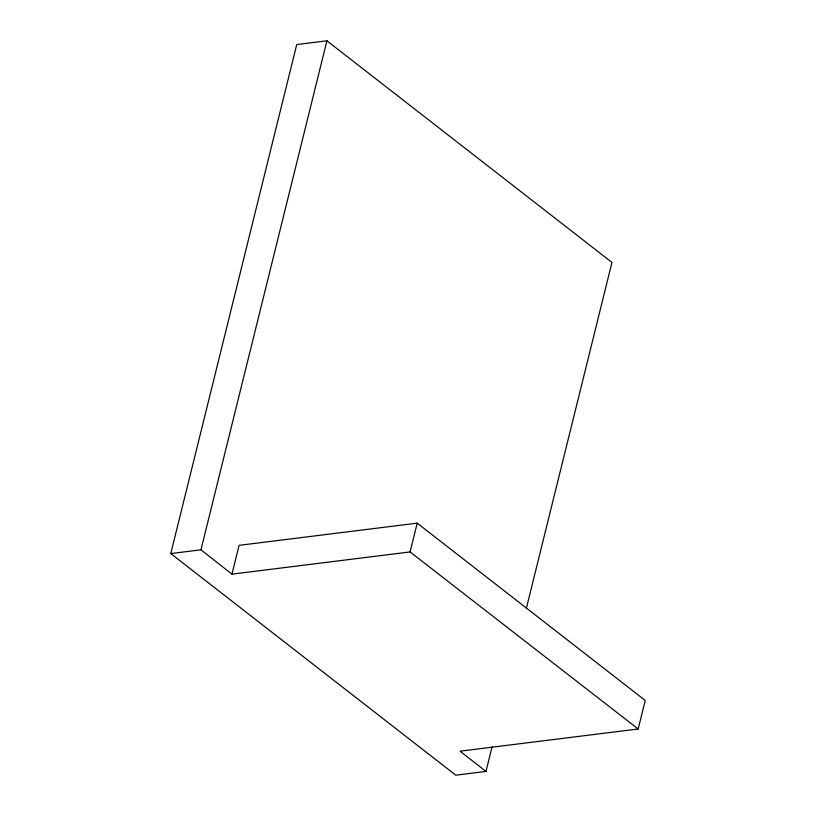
<?xml version="1.0" encoding="UTF-8"?>
<svg xmlns="http://www.w3.org/2000/svg" width="816" height="816" viewBox="0 0 816 816"><rect width="100%" height="100%" fill="white"/><g stroke="black" fill="none" stroke-linecap="round" stroke-linejoin="round"><path stroke-width="1.22" d="M492.099 746.732L485.989 771.436L455.797 775.2L170.768 553.564L296.738 44.564L326.92 40.8L611.959 262.436L526.351 608.359M231.958 574.138L239.078 545.343L417.211 523.158L645.232 700.454L638.173 728.994L410.081 551.942L231.958 574.138L200.96 549.811L326.92 40.8M410.081 551.942L417.211 523.158M170.768 553.564L200.96 549.811M638.173 728.994L460.04 751.179L485.989 771.436"/></g></svg>
